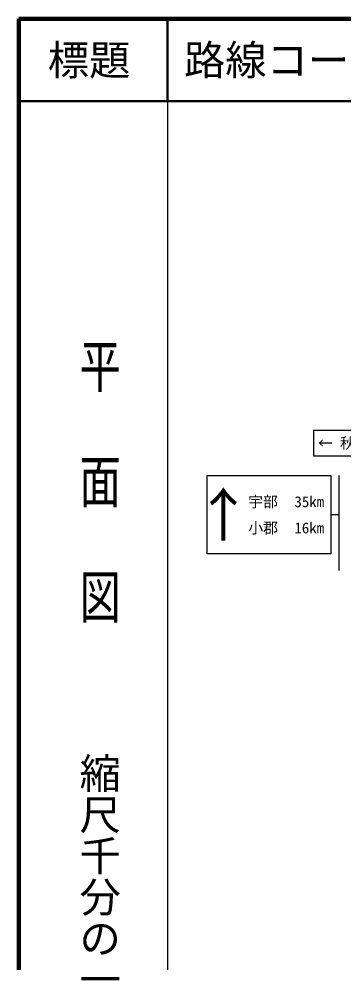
# Model space of a CAD drawing. Units: millimetres, scale not verified. Extents: x 40000 to 680000, y 20000 to 380000.
# Drawn here: x 40000 to 79263, y 265586 to 380000 of the extents above; entities that cross this region are included whole.
import ezdxf
from ezdxf.enums import TextEntityAlignment as Align

# ---------------------------------------------------------------- set-up
doc = ezdxf.new("R2010")
doc.units = ezdxf.units.MM
doc.header["$LTSCALE"] = 1000
for name, color, linetype, lineweight in [('M-STR-STRC', 7, 'Continuous', 25), ('M-TTL', 2, 'Continuous', 140), ('M-TTL-BAND', 7, 'Continuous', 25), ('M-TTL-LINE', 7, 'Continuous', 50)]:
    doc.layers.add(name, color=color, linetype=linetype, lineweight=lineweight)
doc.layers.add('M-TTL-TXT', color=7, linetype='Continuous')
doc.styles.add('@ＭＳ ゴシック', font='')
doc.styles.add('ＭＳ ゴシック', font='')
doc.styles.get('@ＭＳ ゴシック').set_extended_font_data('@MS Gothic')
doc.styles.get('ＭＳ ゴシック').set_extended_font_data('MS Gothic')

msp = doc.modelspace()

# ---------------------------------------------------------------- linework, layer by layer
at = {"layer": 'M-STR-STRC'}
for p, q in [((84834, 330066), (75668, 330066)), ((75668, 330066), (75668, 326998)), ((75668, 326998), (84834, 326998)), ((62763, 324600), (77763, 324600)), ((62763, 324600), (62763, 315100)), ((77763, 324600), (77763, 315100)), ((78763, 324600), (78763, 313100)), ((78763, 319850), (77763, 319850)), ((77763, 315100), (62763, 315100))]:
    msp.add_line(p, q, dxfattribs=at)
at = {"layer": 'M-TTL'}
for p, q in [((40000, 380000), (40000, 20000)), ((680000, 380000), (40000, 380000))]:
    msp.add_line(p, q, dxfattribs=at)
at = {"layer": 'M-TTL-BAND'}
msp.add_line((58000, 370000), (58000, 20000), dxfattribs=at)
at = {"layer": 'M-TTL-LINE'}
for p, q in [((58000, 380000), (58000, 370000)), ((40000, 370000), (680000, 370000))]:
    msp.add_line(p, q, dxfattribs=at)

# ---------------------------------------------------------------- texts
at = {"layer": 'M-STR-STRC', "style": 'ＭＳ ゴシック'}
for s, height, p in [('← 秋吉台', 1320, (80251, 328532)), ('↑', 5132, (64763, 319850)), ('宇部', 1320, (69563, 321433)), ('小郡', 1320, (69583, 318252))]:
    msp.add_text(s, height=height, dxfattribs=at).set_placement(p, align=Align.MIDDLE_CENTER)
for s, p in [('35km', (76963, 321433)), ('16km', (76963, 318252))]:
    msp.add_text(s, height=1320, dxfattribs=at).set_placement(p, align=Align.MIDDLE_RIGHT)
at = {"layer": 'M-TTL-BAND', "style": '@ＭＳ ゴシック', "width": 1.4}
msp.add_text('平  面  図', height=3666, rotation=270, dxfattribs=at).set_placement((49777, 306475), align=Align.MIDDLE_RIGHT)
at = {"layer": 'M-TTL-BAND', "style": '@ＭＳ ゴシック'}
msp.add_text('縮尺千分の一', height=3666, rotation=270, dxfattribs=at).set_placement((49777, 261030), align=Align.MIDDLE_RIGHT)
at = {"layer": 'M-TTL-TXT', "style": 'ＭＳ ゴシック'}
msp.add_text('標題', height=3666, dxfattribs=at).set_placement((48500, 375000), align=Align.MIDDLE_CENTER)
msp.add_text('路線コード', height=3666, dxfattribs=at).set_placement((60000, 375000), align=Align.MIDDLE_LEFT)

doc.saveas('drawing.dxf')
